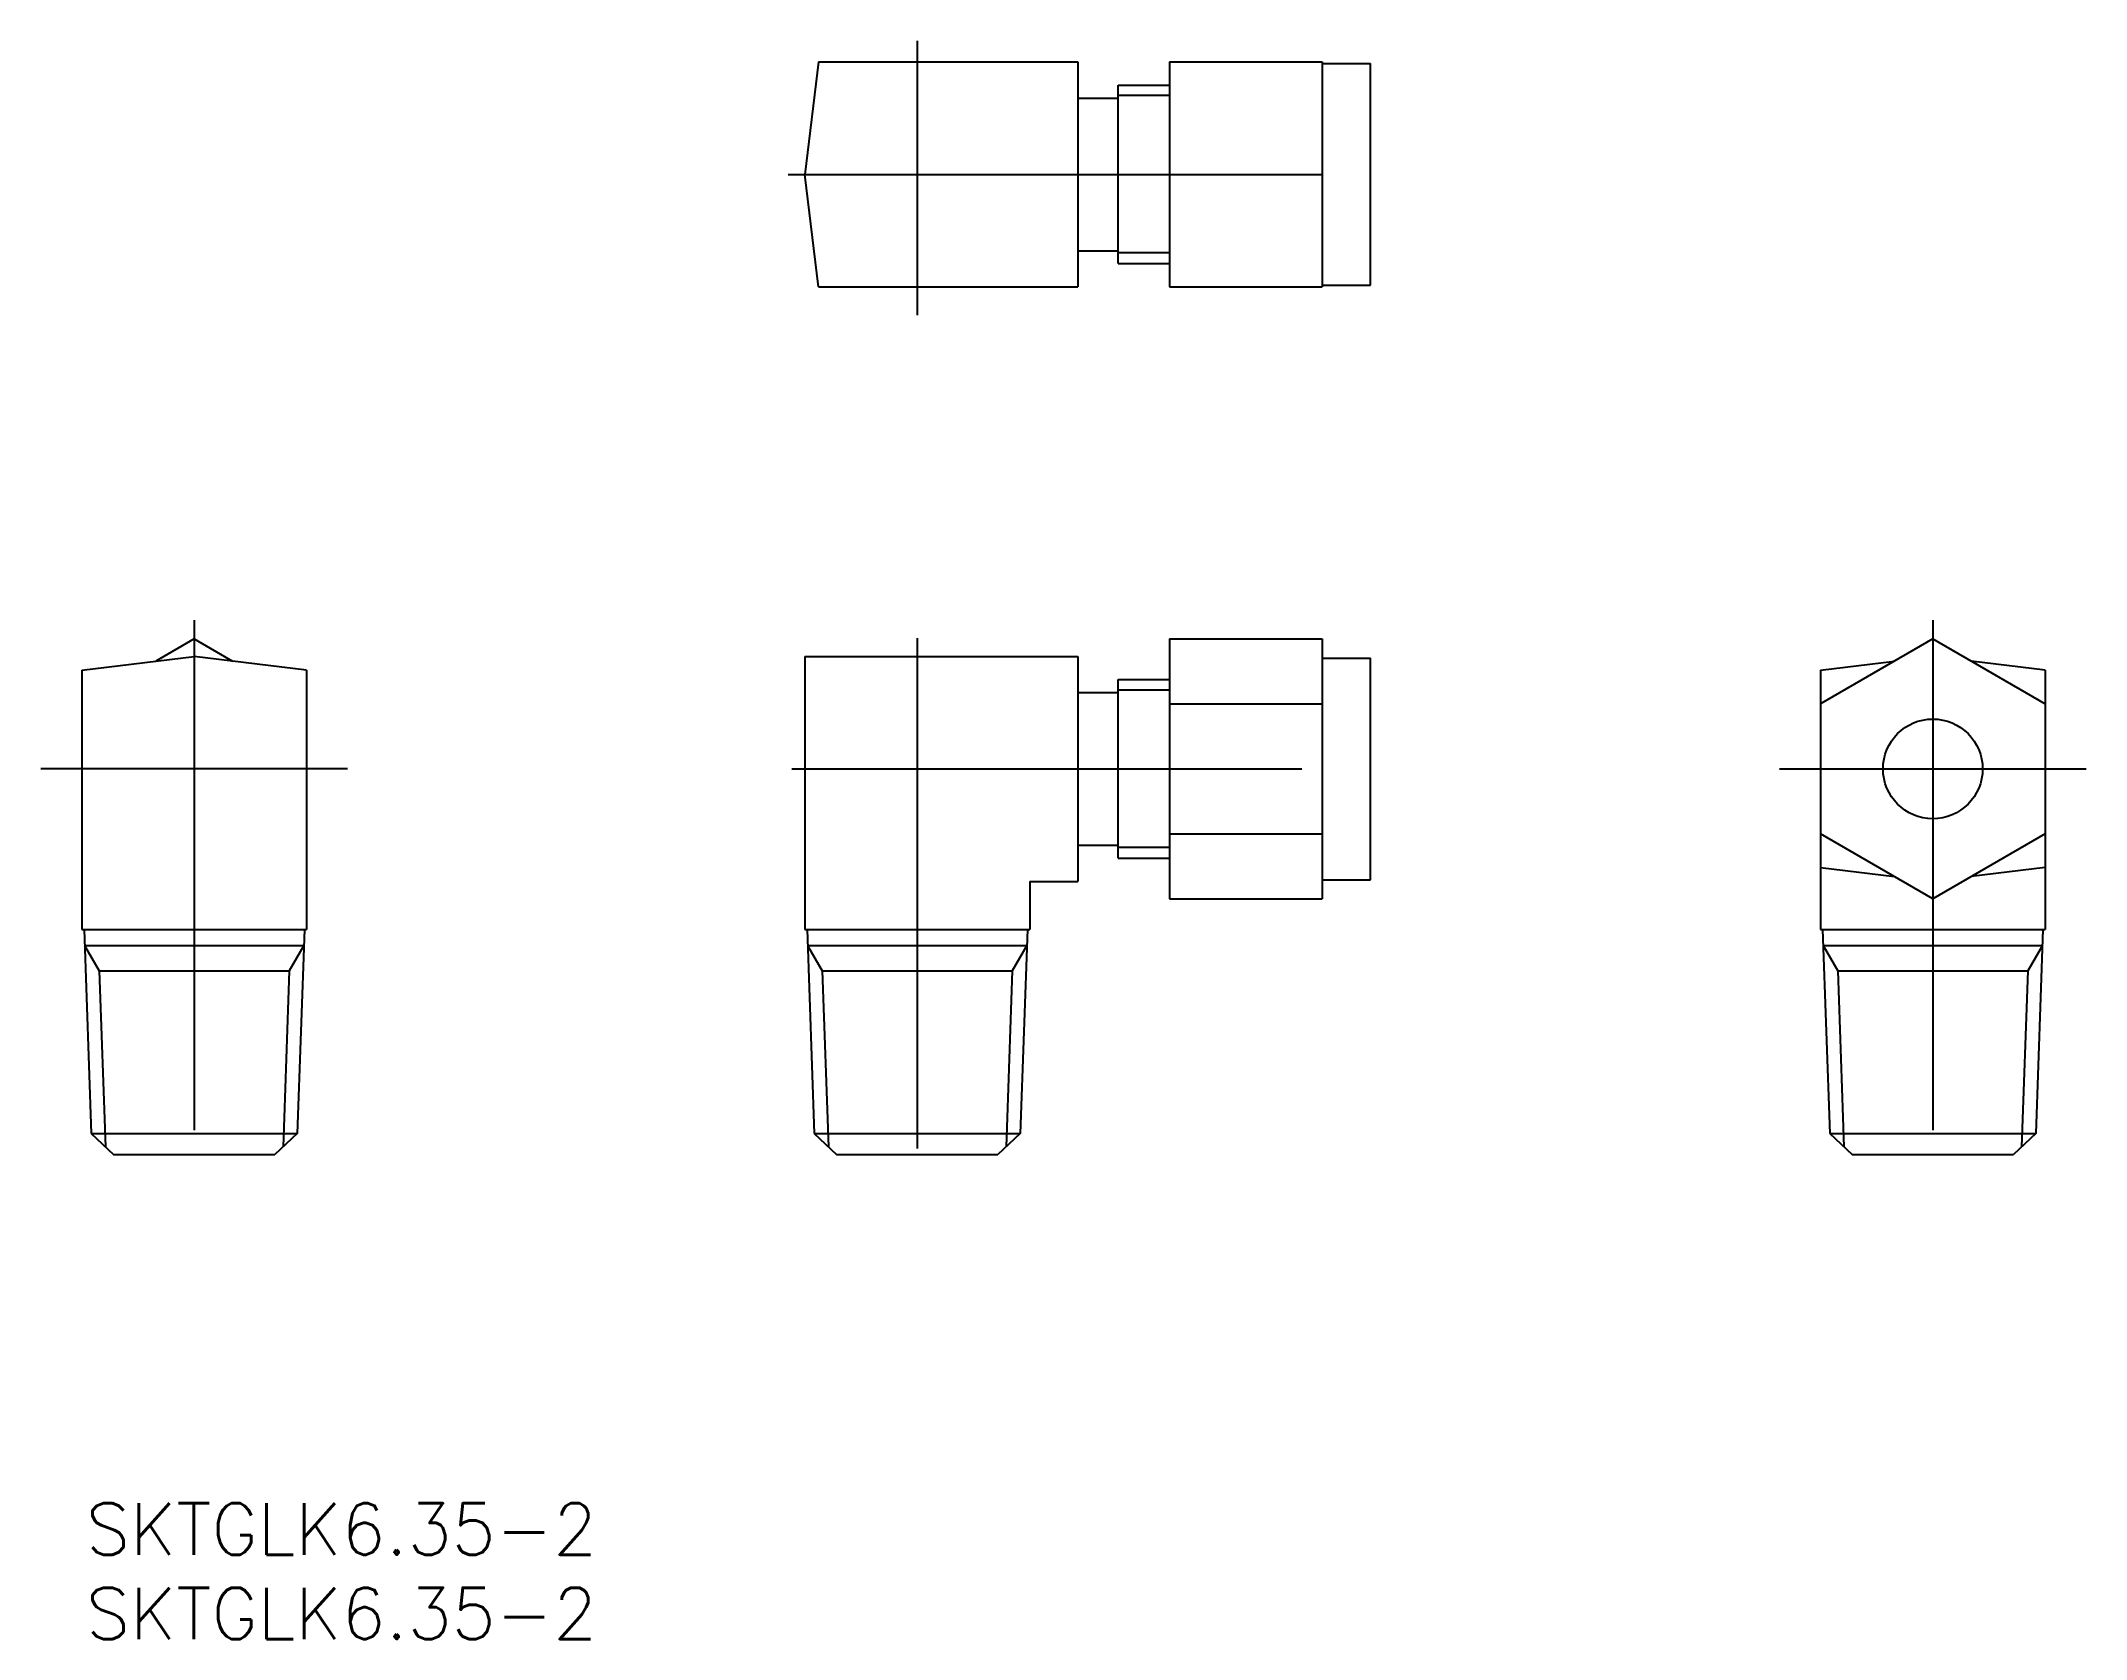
# Model space of a CAD drawing. Extents: x -55 to 73, y -36 to 63.
import ezdxf

# ---------------------------------------------------------------- set-up
doc = ezdxf.new("R2010")
doc.units = 0
doc.linetypes.add('CENTER', pattern=[50.8, 31.75, -6.35, 6.35, -6.35])
doc.layers.get('0').update_dxf_attribs({"linetype": 'CONTINUOUS'})
doc.layers.add('CENTER', color=1, linetype='CENTER')
doc.styles.get("Standard").update_dxf_attribs({"font": 'txt.shx', "bigfont": '@extfont2.shx'})

msp = doc.modelspace()

# ---------------------------------------------------------------- linework, layer by layer
at = {"color": 7, "linetype": 'CONTINUOUS'}
for p, q in [((-6.140508, 61.99), (-7, 54.99)), ((-6.140508, 61.99), (10, 61.99)), ((10, 61.99), (10, 47.99)), ((15.706487, 61.99), (25.206487, 61.99)), ((15.706487, 61.99), (15.706487, 47.99)), ((25.206487, 61.99), (25.206487, 47.99)), ((25.206487, 61.890001), (28.206486, 61.890001)), ((28.206486, 48.089999), (28.206486, 61.890001)), ((12.5, 60.546), (15.706485, 60.546)), ((12.5, 49.434), (12.5, 60.546)), ((10, 59.74), (12.5, 59.74)), ((-6.140508, 47.99), (-7, 54.99)), ((15.706487, 54.99), (25.206487, 54.99)), ((10, 50.24), (12.5, 50.24)), ((12.5, 49.434), (15.706485, 49.434)), ((-6.140508, 47.99), (10, 47.99)), ((15.706487, 47.99), (25.206487, 47.99)), ((25.206487, 48.089999), (28.206486, 48.089999)), ((-45, 26.072904), (-47.382282, 24.697493)), ((-45, 26.072904), (-42.617718, 24.697493)), ((15.706486, 26.072903), (25.206489, 26.072903)), ((15.706486, 26.072903), (15.706486, 9.907096)), ((25.206489, 26.072903), (25.206489, 9.907096)), ((63.206486, 26.072904), (56.206486, 22.031452)), ((63.206486, 26.072904), (70.206486, 22.031452)), ((-52, 24.130508), (-45, 24.99)), ((-38, 24.130508), (-45, 24.99)), ((-7, 24.99), (-7, 7.99)), ((-7, 24.99), (10, 24.99)), ((10, 24.99), (10, 10.99)), ((25.206489, 24.89), (28.206486, 24.89)), ((28.206486, 11.09), (28.206486, 24.89)), ((56.206486, 24.130508), (60.824204, 24.697493)), ((70.206486, 24.130508), (65.588768, 24.697493)), ((-52, 24.130508), (-52, 7.99)), ((-38, 24.130508), (-38, 7.99)), ((12.5, 23.546), (15.706486, 23.546)), ((12.5, 12.434), (12.5, 23.546)), ((56.206486, 24.130508), (56.206486, 7.99)), ((70.206486, 24.130508), (70.206486, 7.99)), ((10, 22.74), (12.5, 22.74)), ((15.706486, 22.031451), (25.206489, 22.031451)), ((10, 13.24), (12.5, 13.24)), ((15.706486, 13.948549), (25.206489, 13.948549)), ((63.206486, 9.907096), (56.206486, 13.948548)), ((70.206486, 13.948548), (63.206486, 9.907096)), ((12.5, 12.434), (15.706486, 12.434)), ((56.206486, 11.849492), (60.824204, 11.282507)), ((70.206486, 11.849492), (65.588768, 11.282507)), ((7, 10.99), (7, 7.99)), ((7, 10.99), (10, 10.99)), ((25.206489, 11.09), (28.206486, 11.09)), ((15.706486, 9.907096), (25.206489, 9.907096)), ((-52, 7.99), (-38, 7.99)), ((-51.857518, 7.99), (-51.413996, -4.710792)), ((-38.142483, 7.99), (-38.586004, -4.710791)), ((-7, 7.99), (7, 7.99)), ((-6.857518, 7.99), (-6.413996, -4.710792)), ((6.857517, 7.99), (6.413996, -4.710791)), ((56.206486, 7.99), (70.206486, 7.99)), ((56.348968, 7.99), (56.79249, -4.710792)), ((70.064003, 7.99), (69.620481, -4.710791)), ((-51.822597, 6.99), (-38.177404, 6.99)), ((-51.822596, 6.99), (-50.911488, 5.411915)), ((-38.177404, 6.99), (-39.088512, 5.411915)), ((-6.822597, 6.99), (6.822596, 6.99)), ((-6.822596, 6.99), (-5.911488, 5.411915)), ((6.822596, 6.99), (5.911488, 5.411915)), ((56.383889, 6.99), (70.029082, 6.99)), ((56.38389, 6.99), (57.294998, 5.411915)), ((70.029082, 6.99), (69.117974, 5.411915)), ((-51.413996, -4.710792), (-50.020766, -6.01)), ((-38.586005, -4.710792), (-39.979235, -6.01)), ((-6.413996, -4.710792), (-5.020766, -6.01)), ((6.413995, -4.710792), (5.020765, -6.01)), ((56.79249, -4.710792), (58.18572, -6.01)), ((69.620481, -4.710792), (68.227251, -6.01)), ((-50.020765, -6.01), (-39.979235, -6.01)), ((-5.020765, -6.01), (5.020765, -6.01)), ((58.18572, -6.01), (68.227251, -6.01))]:
    msp.add_line(p, q, dxfattribs=at)
at = {"color": 3, "linetype": 'CONTINUOUS'}
for p, q in [((12.5, 59.91), (15.706485, 59.91)), ((12.5, 50.121001), (15.706485, 50.121001)), ((12.5, 22.91), (15.706486, 22.91)), ((12.5, 13.121001), (15.706486, 13.121001)), ((-50.911489, 5.411915), (-50.529183, -5.535893)), ((-50.911489, 5.411915), (-39.088512, 5.411915)), ((-39.088512, 5.411915), (-39.470818, -5.535893)), ((-5.911489, 5.411915), (-5.529183, -5.535893)), ((-5.911489, 5.411915), (5.911488, 5.411915)), ((5.911488, 5.411915), (5.529182, -5.535893)), ((57.294997, 5.411915), (69.117974, 5.411915)), ((57.294997, 5.411915), (57.677303, -5.535893)), ((69.117974, 5.411915), (68.735668, -5.535893)), ((-51.413996, -4.710791), (-38.586004, -4.710791)), ((-6.413996, -4.710791), (6.413996, -4.710791)), ((56.79249, -4.710791), (69.620481, -4.710791))]:
    msp.add_line(p, q, dxfattribs=at)
at = {"color": 7, "linetype": 'CONTINUOUS'}
msp.add_circle((63.206486, 17.99), 3.1, dxfattribs=at)
at = {"layer": 'CENTER', "color": 1, "linetype": 'CENTER'}
for p, q in [((0, 63.29518), (0, 46.229186)), ((-8.041533, 54.99), (28.683064, 54.99)), ((-45, 27.254781), (-45, -6.112166)), ((63.206486, 27.254781), (63.206486, -6.112166)), ((0, 26.121855), (0, -6.112166)), ((-35.46, 17.99), (-54.54, 17.99)), ((-7.810362, 17.99), (29.359266, 17.99)), ((53.666486, 17.99), (72.746486, 17.99))]:
    msp.add_line(p, q, dxfattribs=at)

# ---------------------------------------------------------------- texts
at = {"color": 7, "linetype": 'CONTINUOUS'}
for p in [(-51.739424, -30.914964), (-51.739424, -36.16885)]:
    msp.add_text('SKTGLK6.35-2', height=3.2, dxfattribs=at).set_placement(p)

doc.saveas('drawing.dxf')
